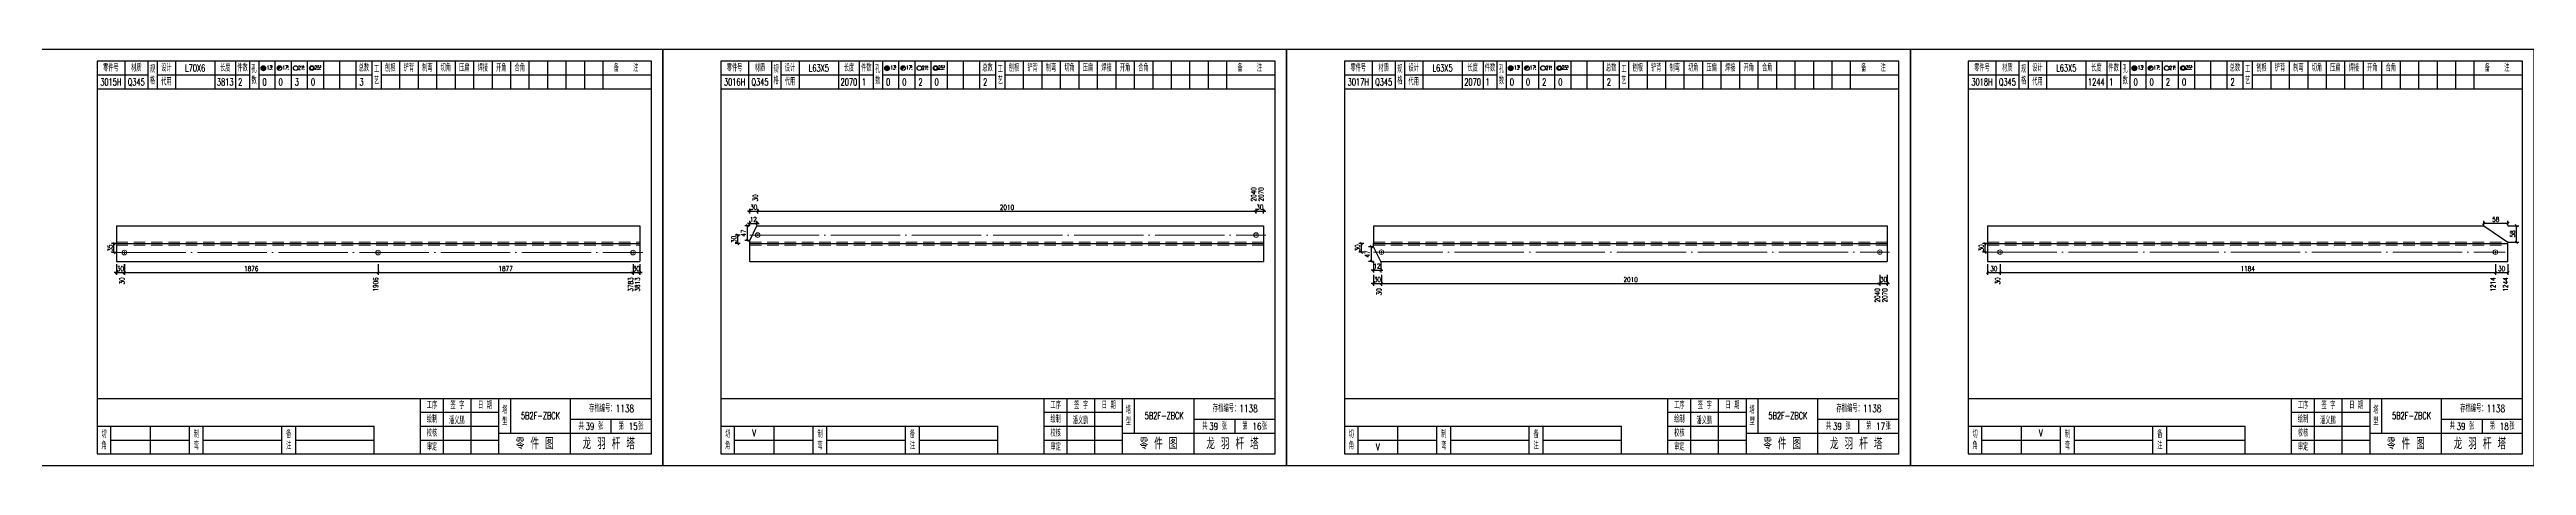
# Model space of a CAD drawing. Header units: millimetres. Extents: x 0 to 30240, y -10896 to -1348.
# Drawn here: x 3784 to 4857, y -8258 to -8078 of the extents above; entities that cross this region are included whole.
import ezdxf
from ezdxf.enums import TextEntityAlignment as Align

# ---------------------------------------------------------------- set-up
doc = ezdxf.new("R2010")
doc.units = ezdxf.units.MM
doc.header["$LTSCALE"] = 20
doc.header["$PDMODE"] = 1
doc.linetypes.add('DASHDOT2X', pattern=[1.75, 1.5, -0.125, 0, -0.125])
doc.linetypes.add('HIDDEN', pattern=[0.375, 0.25, -0.125])
for name, color, linetype, lineweight in [('1', 7, 'Continuous', 25), ('11', 3, 'Continuous', 13), ('2', 1, 'HIDDEN', 13), ('5', 1, 'Continuous', 13), ('7', 2, 'DASHDOT2X', 13)]:
    doc.layers.add(name, color=color, linetype=linetype, lineweight=lineweight)
doc.styles.get("Standard").update_dxf_attribs({"font": 'simplex', "width": 0.7, "bigfont": 'gbhzfs.shx'})
doc.styles.add('SYMBOL_TXT', font='txt.shx', dxfattribs={"width": 0.6})
doc.styles.add('TITLE_TXT', font='simplex.shx', dxfattribs={"width": 0.75, "height": 2.5, "bigfont": 'gbhzfs.shx'})
doc.dimstyles.get("Standard").update_dxf_attribs({"dimtxt": 2.1, "dimasz": 1, "dimexe": 1.05, "dimexo": 0, "dimgap": 0.63, "dimtad": 1, "dimzin": 0, "dimdsep": 46, "dimtxsty": 'standard', "dimblk": 'OBLIQUE', "dimblk1": 'OBLIQUE', "dimblk2": 'OBLIQUE', "dimcen": 0.09, "dimadec": 0, "dimazin": 0, "dimtfac": 1, "dimtdec": 1, "dimtix": 1, "dimtmove": 0, "dimatfit": 3, "dimfxl": 0, "dimtolj": 1, "dimtzin": 0, "dimarcsym": 0})
pattern_1 = [(0, (-3, 0), (0, 0.0125), [])]

# ---------------------------------------------------------------- blocks, each defined once
blk = doc.blocks.new('M12_HOLE')
h = blk.add_hatch()
h.set_pattern_fill('LINE', scale=0.1, style=0)
h.set_pattern_definition(pattern_1)
h.paths.add_polyline_path([(-5, 0, 1), (-1, 0, 1)])
at = {"color": 7}
blk.add_circle((-3, 0), 2, dxfattribs=at)
at = {"color": 7, "attachment_point": 1, "style": 'SYMBOL_TXT'}
for s, insert, char_height, width in [('13\\f??|b0|i0|c0|p54;.', (-0.1, 2.1), 3.5, 5.707), ('5', (3.7, 2.3), 1.8, 2.931)]:
    blk.add_mtext(s, dxfattribs=dict(at, insert=insert, char_height=char_height, width=width))
blk = doc.blocks.new('M16_HOLE')
h = blk.add_hatch()
h.set_pattern_fill('LINE', scale=0.1, style=0)
h.set_pattern_definition(pattern_1)
h.paths.add_polyline_path([(-1.6, 1.4, 0.668179), (-5, 0, 0.198912), (-4.4, -1.4)])
at = {"color": 7}
blk.add_circle((-3, 0), 2, dxfattribs=at)
at = {"color": 7, "attachment_point": 1, "style": 'SYMBOL_TXT'}
for s, insert, char_height, width in [('17.', (-0.4, 2.1), 3.5, 6.316), ('5', (3.6, 2.3), 1.8, 1.822)]:
    blk.add_mtext(s, dxfattribs=dict(at, insert=insert, char_height=char_height, width=width))
blk = doc.blocks.new('M20_HOLE')
at = {"color": 7}
blk.add_circle((-3, 0), 2, dxfattribs=at)
at = {"color": 7, "attachment_point": 1, "style": 'SYMBOL_TXT'}
for s, insert, char_height, width in [('21.', (-0.7, 2), 3.5, 6.074), ('5', (3.3, 2), 1.8, 1.458)]:
    blk.add_mtext(s, dxfattribs=dict(at, insert=insert, char_height=char_height, width=width))
blk = doc.blocks.new('M24_HOLE')
at = {"color": 7}
for radius in [2, 1.5]:
    blk.add_circle((-3, 0), radius, dxfattribs=at)
at = {"color": 7, "attachment_point": 1, "style": 'SYMBOL_TXT'}
for s, insert, char_height, width in [('25.', (-0.7, 2.1), 3.5, 2.429), ('5', (3.9, 2.3), 1.8, 1.944)]:
    blk.add_mtext(s, dxfattribs=dict(at, insert=insert, char_height=char_height, width=width))
blk = doc.blocks.new('JgCard')
for p, q in [((270, 180), (0, 180)), ((0, 180), (0, 0)), ((265, 175), (25, 175)), ((25, 175), (25, 5)), ((37, 175), (37, 163)), ((47, 175), (47, 163)), ((51, 175), (51, 163)), ((59, 175), (59, 163)), ((76, 175), (76, 163)), ((85, 175), (85, 163)), ((91, 175), (91, 163)), ((95, 175), (95, 163)), ((102, 175), (102, 163)), ((109, 175), (109, 163)), ((116, 175), (116, 163)), ((123, 175), (123, 163)), ((130, 175), (130, 163)), ((137, 175), (137, 163)), ((144, 175), (144, 163)), ((148, 175), (148, 163)), ((156, 175), (156, 163)), ((164, 175), (164, 163)), ((172, 175), (172, 163)), ((180, 175), (180, 163)), ((188, 175), (188, 163)), ((196, 175), (196, 163)), ((204, 175), (204, 163)), ((212, 175), (212, 163)), ((220, 175), (220, 163)), ((228, 175), (228, 163)), ((236, 175), (236, 163)), ((244, 175), (244, 163)), ((265, 5), (265, 175)), ((270, 0), (270, 180)), ((25, 169), (47, 169)), ((25, 163), (265, 163)), ((51, 169), (91, 169)), ((95, 169), (144, 169)), ((148, 169), (265, 169)), ((25, 29), (265, 29)), ((165, 5), (165, 29)), ((165, 23), (199, 23)), ((175, 5), (175, 29)), ((187, 5), (187, 29)), ((199, 5), (199, 29)), ((204, 29), (204, 14)), ((230, 5), (230, 29)), ((25, 17), (145, 17)), ((31, 5), (31, 17)), ((31, 11), (65, 11)), ((48, 17), (48, 5)), ((65, 5), (65, 17)), ((71, 5), (71, 17)), ((71, 11), (105, 11)), ((105, 5), (105, 17)), ((111, 5), (111, 17)), ((111, 11), (145, 11)), ((145, 5), (145, 17)), ((165, 17), (199, 17)), ((165, 11), (199, 11)), ((199, 14), (265, 14)), ((230, 20), (265, 20)), ((247.5, 20), (247.5, 14)), ((0, 0), (270, 0)), ((25, 5), (265, 5))]:
    blk.add_line(p, q)
blk.add_lwpolyline([(96, 172, -1), (98, 172, -1)], format="xyb", close=True)
blk.add_point((145, 96))
at = {"xscale": 0.5, "yscale": 0.5, "zscale": 0.5}
for name, p in [('M12_HOLE', (98.5, 172)), ('M16_HOLE', (105.5, 172)), ('M20_HOLE', (112.5, 172)), ('M24_HOLE', (119.5, 172))]:
    blk.add_blockref(name, p, dxfattribs=at)
at = {"style": 'TITLE_TXT', "width": 0.75}
for s, height, p in [('存档编号：1138', 3.08, (238, 23.1)), ('潘义鹏', 3, (177.4, 17.9)), ('龙 羽 杆 塔', 5, (235.2, 7))]:
    blk.add_text(s, height=height, dxfattribs=at).set_placement(p)
at = {"attachment_point": 5, "style": 'TITLE_TXT'}
for s, insert, char_height, width in [('零件号', (31, 172), 3, 15), ('材质', (42, 172), 3, 8), ('设计', (55, 172), 3, 8), ('长度', (80.5, 172), 3, 8), ('件数', (88, 172), 3, 6), ('总数', (140.5, 172), 3, 7), ('工\\P艺', (146, 169), 3, 4), ('刨根', (152, 172), 3, 8), ('铲背', (160, 172), 3, 8), ('制弯', (168, 172), 3, 8), ('切角', (176, 172), 3, 8), ('压扁', (184, 172), 3, 8), ('焊接', (192, 172), 3, 8), ('开角', (200, 172), 3, 8), ('合角', (208, 172), 3, 8), ('备    注', (254, 172), 3, 22), ('规格', (49, 169), 3, 4), ('代用', (55, 166), 3, 8), ('孔数', (93, 169), 3, 4), ('绘制', (170, 20), 3, 10), ('工序', (170, 26), 3, 10), ('签 字', (181, 26), 3, 12), ('日 期', (193, 26), 3, 12), ('塔\\P型', (201.5, 21.5), 3, 5), ('切\\P角', (28, 11), 3, 6), ('制\\P弯', (68, 11), 3, 6), ('备\\P注', (108, 11), 3, 6), ('校核', (170, 14), 3, 10), ('零 件 图', (214.5, 9.5), 5, 31), ('共    张', (238.8, 17), 3, 17.5), ('第    张', (256.2, 17), 3, 17.5), ('审定', (170, 8), 3, 10)]:
    blk.add_mtext(s, dxfattribs=dict(at, insert=insert, char_height=char_height, width=width))
blk = doc.blocks.new('M20')
for p, q in [((-0.5, 0), (0.5, 0)), ((0, -0.5), (0, 0.5))]:
    blk.add_line(p, q)
blk.add_circle((0, 0), 1)
blk = doc.blocks.new('_Oblique')
at = {"color": 0, "linetype": 'ByBlock', "lineweight": -2}
blk.add_line((-0.5, -0.5), (0.5, 0.5), dxfattribs=at)
blk = doc.blocks.new('*D5966')
at = {"layer": '11', "color": 0, "lineweight": -2}
for p, q in [((3813.4, -8170.6), (3813.4, -8175.3)), ((3816.8, -8170.6), (3816.8, -8175.3)), ((3813.4, -8174.3), (3812.4, -8174.3)), ((3813.4, -8174.3), (3816.8, -8174.3)), ((3816.8, -8174.3), (3817.8, -8174.3))]:
    blk.add_line(p, q, dxfattribs=at)
at = {"layer": 'Defpoints', "color": 0}
for p in [(3813.4, -8170.6), (3816.8, -8170.6), (3816.8, -8174.3)]:
    blk.add_point(p, dxfattribs=at)
at = {"layer": '11', "color": 0, "lineweight": -2}
blk.add_blockref('_Oblique', (3813.4, -8174.3), dxfattribs=at)
at = {"layer": '11', "color": 0, "lineweight": -2, "rotation": 180}
blk.add_blockref('_Oblique', (3816.8, -8174.3), dxfattribs=at)
at = {"layer": '11', "color": 0, "insert": (3815.1, -8172.6), "char_height": 2.1, "attachment_point": 5}
blk.add_mtext('\\A1;30', dxfattribs=at)
blk = doc.blocks.new('*D5969')
at = {"layer": '11', "color": 0, "lineweight": -2}
for p, q in [((4037.1, -8170.6), (4037.1, -8175.3)), ((4040, -8170.6), (4040, -8175.3)), ((4037.1, -8174.3), (4036.1, -8174.3)), ((4037.1, -8174.3), (4040, -8174.3)), ((4040, -8174.3), (4041, -8174.3))]:
    blk.add_line(p, q, dxfattribs=at)
at = {"layer": 'Defpoints', "color": 0}
for p in [(4037.1, -8170.6), (4040, -8170.6), (4040, -8174.3)]:
    blk.add_point(p, dxfattribs=at)
at = {"layer": '11', "color": 0, "lineweight": -2}
blk.add_blockref('_Oblique', (4037.1, -8174.3), dxfattribs=at)
at = {"layer": '11', "color": 0, "lineweight": -2, "rotation": 180}
blk.add_blockref('_Oblique', (4040, -8174.3), dxfattribs=at)
at = {"layer": '11', "color": 0, "insert": (4038.5, -8172.6), "char_height": 2.1, "attachment_point": 5}
blk.add_mtext('\\A1;30', dxfattribs=at)
blk = doc.blocks.new('*D5971')
at = {"layer": '11', "color": 0, "lineweight": -2}
for p, q in [((4087.6, -8147.7), (4086.6, -8147.7)), ((4087.6, -8148.8), (4087.6, -8146.7)), ((4087.6, -8147.7), (4091, -8147.7)), ((4091, -8148.8), (4091, -8146.7)), ((4091, -8147.7), (4092, -8147.7))]:
    blk.add_line(p, q, dxfattribs=at)
at = {"layer": 'Defpoints', "color": 0}
for p in [(4087.6, -8148.8), (4091, -8147.7), (4091, -8148.8)]:
    blk.add_point(p, dxfattribs=at)
at = {"layer": '11', "color": 0, "lineweight": -2}
blk.add_blockref('_Oblique', (4087.6, -8147.7), dxfattribs=at)
at = {"layer": '11', "color": 0, "lineweight": -2, "rotation": 180}
blk.add_blockref('_Oblique', (4091, -8147.7), dxfattribs=at)
at = {"layer": '11', "color": 0, "insert": (4089.3, -8146), "char_height": 2.1, "attachment_point": 5}
blk.add_mtext('\\A1;30', dxfattribs=at)
blk = doc.blocks.new('*D5973')
at = {"layer": '11', "color": 0, "lineweight": -2}
for p, q in [((4306.8, -8147.7), (4305.8, -8147.7)), ((4306.8, -8148.8), (4306.8, -8146.7)), ((4306.8, -8147.7), (4310, -8147.7)), ((4310, -8148.8), (4310, -8146.7)), ((4310, -8147.7), (4311, -8147.7))]:
    blk.add_line(p, q, dxfattribs=at)
at = {"layer": 'Defpoints', "color": 0}
for p in [(4306.8, -8148.8), (4310, -8147.7), (4310, -8148.8)]:
    blk.add_point(p, dxfattribs=at)
at = {"layer": '11', "color": 0, "lineweight": -2}
blk.add_blockref('_Oblique', (4306.8, -8147.7), dxfattribs=at)
at = {"layer": '11', "color": 0, "lineweight": -2, "rotation": 180}
blk.add_blockref('_Oblique', (4310, -8147.7), dxfattribs=at)
at = {"layer": '11', "color": 0, "insert": (4308.4, -8146), "char_height": 2.1, "attachment_point": 5}
blk.add_mtext('\\A1;30', dxfattribs=at)
blk = doc.blocks.new('*D5975')
at = {"layer": '11', "color": 0, "lineweight": -2}
for p, q in [((4087.6, -8153), (4086.6, -8153)), ((4087.6, -8154), (4087.6, -8151.9)), ((4087.6, -8153), (4090.7, -8153)), ((4090.7, -8154), (4090.7, -8151.9)), ((4090.7, -8153), (4091.7, -8153))]:
    blk.add_line(p, q, dxfattribs=at)
at = {"layer": 'Defpoints', "color": 0}
for p in [(4087.6, -8154), (4090.7, -8153), (4090.7, -8154)]:
    blk.add_point(p, dxfattribs=at)
at = {"layer": '11', "color": 0, "lineweight": -2}
blk.add_blockref('_Oblique', (4087.6, -8153), dxfattribs=at)
at = {"layer": '11', "color": 0, "lineweight": -2, "rotation": 180}
blk.add_blockref('_Oblique', (4090.7, -8153), dxfattribs=at)
at = {"layer": '11', "color": 0, "insert": (4089.1, -8151.3), "char_height": 2.1, "attachment_point": 5}
blk.add_mtext('\\A1;12', dxfattribs=at)
blk = doc.blocks.new('*D5977')
at = {"layer": '11', "color": 0, "lineweight": -2}
for p, q in [((4357.6, -8179), (4356.6, -8179)), ((4357.6, -8175.3), (4357.6, -8180)), ((4357.6, -8179), (4361, -8179)), ((4361, -8175.3), (4361, -8180)), ((4361, -8179), (4362, -8179))]:
    blk.add_line(p, q, dxfattribs=at)
at = {"layer": 'Defpoints', "color": 0}
for p in [(4357.6, -8175.3), (4361, -8175.3), (4361, -8179)]:
    blk.add_point(p, dxfattribs=at)
at = {"layer": '11', "color": 0, "lineweight": -2}
blk.add_blockref('_Oblique', (4357.6, -8179), dxfattribs=at)
at = {"layer": '11', "color": 0, "lineweight": -2, "rotation": 180}
blk.add_blockref('_Oblique', (4361, -8179), dxfattribs=at)
at = {"layer": '11', "color": 0, "insert": (4359.3, -8177.3), "char_height": 2.1, "attachment_point": 5}
blk.add_mtext('\\A1;30', dxfattribs=at)
blk = doc.blocks.new('*D5979')
at = {"layer": '11', "color": 0, "lineweight": -2}
for p, q in [((4576.8, -8179), (4575.8, -8179)), ((4576.8, -8175.3), (4576.8, -8180)), ((4576.8, -8179), (4580, -8179)), ((4580, -8175.3), (4580, -8180)), ((4580, -8179), (4581, -8179))]:
    blk.add_line(p, q, dxfattribs=at)
at = {"layer": 'Defpoints', "color": 0}
for p in [(4576.8, -8175.3), (4580, -8175.3), (4580, -8179)]:
    blk.add_point(p, dxfattribs=at)
at = {"layer": '11', "color": 0, "lineweight": -2}
blk.add_blockref('_Oblique', (4576.8, -8179), dxfattribs=at)
at = {"layer": '11', "color": 0, "lineweight": -2, "rotation": 180}
blk.add_blockref('_Oblique', (4580, -8179), dxfattribs=at)
at = {"layer": '11', "color": 0, "insert": (4578.4, -8177.3), "char_height": 2.1, "attachment_point": 5}
blk.add_mtext('\\A1;30', dxfattribs=at)
blk = doc.blocks.new('*D5980')
at = {"layer": '11', "color": 0, "lineweight": -2}
for p, q in [((4357.6, -8163.1), (4355.5, -8163.1)), ((4357.6, -8169.5), (4355.5, -8169.5)), ((4356.6, -8163.1), (4356.6, -8169.5))]:
    blk.add_line(p, q, dxfattribs=at)
at = {"layer": 'Defpoints', "color": 0}
for p in [(4356.6, -8169.5), (4357.6, -8163.1), (4357.6, -8169.5)]:
    blk.add_point(p, dxfattribs=at)
at = {"layer": '11', "color": 0, "lineweight": -2}
for p, rotation in [((4356.6, -8163.1), 90), ((4356.6, -8169.5), 270)]:
    blk.add_blockref('_Oblique', p, dxfattribs=dict(at, rotation=rotation))
at = {"layer": '11', "color": 0, "insert": (4354.9, -8166.3), "char_height": 2.1, "attachment_point": 5, "rotation": 90}
blk.add_mtext('\\A1;47', dxfattribs=at)
blk = doc.blocks.new('*D5981')
at = {"layer": '11', "color": 0, "lineweight": -2}
for p, q in [((4357.6, -8169.5), (4357.6, -8174.3)), ((4360.7, -8169.5), (4360.7, -8174.3)), ((4357.6, -8173.2), (4356.6, -8173.2)), ((4357.6, -8173.2), (4360.7, -8173.2)), ((4360.7, -8173.2), (4361.7, -8173.2))]:
    blk.add_line(p, q, dxfattribs=at)
at = {"layer": 'Defpoints', "color": 0}
for p in [(4357.6, -8169.5), (4360.7, -8169.5), (4360.7, -8173.2)]:
    blk.add_point(p, dxfattribs=at)
at = {"layer": '11', "color": 0, "lineweight": -2}
blk.add_blockref('_Oblique', (4357.6, -8173.2), dxfattribs=at)
at = {"layer": '11', "color": 0, "lineweight": -2, "rotation": 180}
blk.add_blockref('_Oblique', (4360.7, -8173.2), dxfattribs=at)
at = {"layer": '11', "color": 0, "insert": (4359.1, -8171.5), "char_height": 2.1, "attachment_point": 5}
blk.add_mtext('\\A1;12', dxfattribs=at)
blk = doc.blocks.new('*D5987')
at = {"layer": '11', "color": 0, "lineweight": -2}
for p, q in [((4838.2, -8154), (4838.2, -8151.9)), ((4848.7, -8153), (4838.2, -8153)), ((4848.7, -8154), (4848.7, -8151.9))]:
    blk.add_line(p, q, dxfattribs=at)
at = {"layer": 'Defpoints', "color": 0}
for p in [(4838.2, -8153), (4838.2, -8154), (4848.7, -8154)]:
    blk.add_point(p, dxfattribs=at)
at = {"layer": '11', "color": 0, "lineweight": -2, "rotation": 180}
blk.add_blockref('_Oblique', (4838.2, -8153), dxfattribs=at)
at = {"layer": '11', "color": 0, "lineweight": -2}
blk.add_blockref('_Oblique', (4848.7, -8153), dxfattribs=at)
at = {"layer": '11', "color": 0, "insert": (4843.4, -8151.3), "char_height": 2.1, "attachment_point": 5}
blk.add_mtext('\\A1;58', dxfattribs=at)

msp = doc.modelspace()

# ---------------------------------------------------------------- linework, layer by layer
at = {"layer": '1'}
for p, q in [((3813.4, -8154.008), (3813.4, -8169.548)), ((3813.4, -8154.008), (4040, -8154.008)), ((4040, -8154.008), (4040, -8169.548)), ((4087.6, -8160.421), (4090.696, -8154.008)), ((4090.696, -8154.008), (4310, -8154.008)), ((4310, -8154.008), (4310, -8169.548)), ((4357.6, -8154.008), (4357.6, -8161.778)), ((4357.6, -8154.008), (4580, -8154.008)), ((4580, -8154.008), (4580, -8169.548)), ((4623.4, -8154.008), (4623.4, -8169.548)), ((4623.4, -8154.008), (4838.196, -8154.008)), ((4838.196, -8154.008), (4848.7, -8161.161)), ((3813.4, -8161.778), (4040, -8161.778)), ((3813.4, -8169.548), (4040, -8169.548)), ((4087.6, -8161.778), (4087.6, -8160.421)), ((4087.6, -8169.548), (4087.6, -8161.778)), ((4087.6, -8161.778), (4310, -8161.778)), ((4087.6, -8169.548), (4310, -8169.548)), ((4357.6, -8163.134), (4357.6, -8161.778)), ((4357.6, -8161.778), (4580, -8161.778)), ((4360.696, -8169.548), (4357.6, -8163.134)), ((4360.696, -8169.548), (4580, -8169.548)), ((4623.4, -8161.778), (4848.7, -8161.778)), ((4623.4, -8169.548), (4848.7, -8169.548)), ((4848.7, -8161.778), (4848.7, -8161.161)), ((4848.7, -8169.548), (4848.7, -8161.778))]:
    msp.add_line(p, q, dxfattribs=at)
at = {"layer": '2'}
for p, q in [((3813.4, -8161.112), (4040, -8161.112)), ((3813.4, -8162.444), (4040, -8162.444)), ((4087.6, -8161.161), (4310, -8161.161)), ((4087.6, -8162.394), (4310, -8162.394)), ((4357.6, -8161.161), (4580, -8161.161)), ((4357.6, -8162.394), (4580, -8162.394)), ((4623.4, -8161.161), (4848.7, -8161.161)), ((4623.4, -8162.394), (4848.7, -8162.394))]:
    msp.add_line(p, q, dxfattribs=at)
at = {"layer": '7'}
for p, q in [((4087.6, -8158.078), (4310.976, -8158.078)), ((3813.4, -8165.663), (4041.26, -8165.663)), ((4357.6, -8165.478), (4580.976, -8165.478)), ((4623.4, -8165.478), (4847.467, -8165.478))]:
    msp.add_line(p, q, dxfattribs=at)

# ---------------------------------------------------------------- block references
at = {"layer": '1'}
for p in [(3780, -8257.778), (4050, -8257.778), (4320, -8257.778), (4590, -8257.778)]:
    msp.add_blockref('JgCard', p, dxfattribs=at)
at = {"layer": '5'}
for p in [(4091.04, -8158.078), (4306.776, -8158.078), (3816.84, -8165.663), (3926.675, -8165.663), (4037.06, -8165.663), (4361.04, -8165.478), (4576.776, -8165.478), (4628.833, -8165.478), (4843.267, -8165.478)]:
    msp.add_blockref('M20', p, dxfattribs=at)

# ---------------------------------------------------------------- texts
at = {"style": 'TITLE_TXT', "width": 0.75}
for s, p in [('39', (4016.472, -8242.328)), ('15', (4035.192, -8242.357)), ('39', (4286.472, -8242.328)), ('16', (4305.192, -8242.357)), ('39', (4556.472, -8242.328)), ('17', (4575.192, -8242.357)), ('39', (4826.472, -8242.328)), ('18', (4845.192, -8242.357))]:
    msp.add_text(s, height=3, dxfattribs=at).set_placement(p)
at = {"layer": '1', "width": 0.7}
for s, p in [('L70X6', (3847.5, -8085.778)), ('L63X5', (4117.5, -8085.778)), ('L63X5', (4387.5, -8085.778)), ('L63X5', (4657.5, -8085.778)), ('3015H', (3811, -8091.778)), ('Q345', (3822, -8091.778)), ('3813', (3860.5, -8091.778)), ('2', (3867, -8091.778)), ('0', (3877.5, -8091.778)), ('0', (3884.5, -8091.778)), ('3', (3891.5, -8091.778)), ('0', (3898.5, -8091.778)), ('3', (3919.5, -8091.778)), ('3016H', (4081, -8091.778)), ('Q345', (4092, -8091.778)), ('2070', (4130.5, -8091.778)), ('1', (4137, -8091.778)), ('0', (4147.5, -8091.778)), ('0', (4154.5, -8091.778)), ('2', (4161.5, -8091.778)), ('0', (4168.5, -8091.778)), ('2', (4189.5, -8091.778)), ('3017H', (4351, -8091.778)), ('Q345', (4362, -8091.778)), ('2070', (4400.5, -8091.778)), ('1', (4407, -8091.778)), ('0', (4417.5, -8091.778)), ('0', (4424.5, -8091.778)), ('2', (4431.5, -8091.778)), ('0', (4438.5, -8091.778)), ('2', (4459.5, -8091.778)), ('3018H', (4621, -8091.778)), ('Q345', (4632, -8091.778)), ('1244', (4670.5, -8091.778)), ('1', (4677, -8091.778)), ('0', (4687.5, -8091.778)), ('0', (4694.5, -8091.778)), ('2', (4701.5, -8091.778)), ('0', (4708.5, -8091.778)), ('2', (4729.5, -8091.778)), ('V', (4089.5, -8243.778)), ('V', (4646.5, -8243.778)), ('V', (4359.5, -8249.778))]:
    msp.add_text(s, height=3, dxfattribs=at).set_placement(p, align=Align.MIDDLE_CENTER)
for s, p in [('30', (4091.038, -8143.508)), ('2040', (4306.777, -8143.508)), ('2070', (4310, -8143.508))]:
    msp.add_text(s, height=2.1, rotation=90, dxfattribs=at).set_placement(p)
for s, p in [('30', (3816.84, -8176.373)), ('1906', (3926.7, -8176.373)), ('3783', (4037.051, -8176.373)), ('3813', (4040, -8176.373)), ('30', (4361.038, -8181.098)), ('2040', (4576.777, -8181.098)), ('2070', (4580, -8181.098)), ('30', (4628.833, -8176.373)), ('1214', (4843.305, -8176.373)), ('1244', (4848.7, -8176.373))]:
    msp.add_text(s, height=2.1, rotation=90, dxfattribs=at).set_placement(p, align=Align.RIGHT)
at = {"layer": '1', "char_height": 3, "width": 26, "attachment_point": 5}
for insert in [(3997, -8236.278), (4267, -8236.278), (4537, -8236.278), (4807, -8236.278)]:
    msp.add_mtext('5B2F-ZBCK', dxfattribs=dict(at, insert=insert))

# ---------------------------------------------------------------- dimensions: what is measured, and where the dimension line sits
at = {"layer": '1'}
for base, p1, p2, text in [((4082.35, -8158.078), (4083.35, -8161.778), (4083.35, -8158.078), '30'), ((3812.35, -8161.778), (3813.35, -8165.663), (3813.35, -8161.778), '35'), ((4352.35, -8161.778), (4353.35, -8165.478), (4353.35, -8161.778), '30'), ((4622.35, -8161.778), (4623.35, -8165.478), (4623.35, -8161.778), '30')]:
    msp.add_linear_dim(base=base, p1=p1, p2=p2, angle=90, text=text, dimstyle='standard', dxfattribs=at).render()
at = {"layer": '11'}
for base, p1, p2, text, picture, middle in [((4091.04, -8147.708), (4087.6, -8148.758), (4091.04, -8148.758), '30', '*D5971', (4089.32, -8146.028)), ((4310, -8147.708), (4306.776, -8148.758), (4310, -8148.758), '30', '*D5973', (4308.388, -8146.028)), ((4090.696, -8152.958), (4087.6, -8154.008), (4090.696, -8154.008), '12', '*D5975', (4089.148, -8151.278)), ((4838.196, -8152.958), (4848.7, -8154.008), (4838.196, -8154.008), '58', '*D5987', (4843.448, -8151.278)), ((3816.84, -8174.273), (3813.4, -8170.598), (3816.84, -8170.598), '30', '*D5966', (3815.12, -8172.593)), ((4040, -8174.273), (4037.06, -8170.598), (4040, -8170.598), '30', '*D5969', (4038.53, -8172.593)), ((4360.696, -8173.223), (4357.6, -8169.548), (4360.696, -8169.548), '12', '*D5981', (4359.148, -8171.543)), ((4361.04, -8178.998), (4357.6, -8175.323), (4361.04, -8175.323), '30', '*D5977', (4359.32, -8177.318)), ((4580, -8178.998), (4576.776, -8175.323), (4580, -8175.323), '30', '*D5979', (4578.388, -8177.318))]:
    dim = msp.add_linear_dim(base=base, p1=p1, p2=p2, text=text, dimstyle='standard', dxfattribs=at)
    dim.commit()
    dim.dimension.update_dxf_attribs({"geometry": picture, "text_midpoint": middle})
for base, p1, p2, text in [((4306.776, -8147.708), (4091.04, -8148.758), (4306.776, -8148.758), '2010'), ((3926.675, -8174.273), (3816.84, -8170.598), (3926.675, -8170.598), '1876'), ((4037.06, -8174.273), (3926.675, -8170.598), (4037.06, -8170.598), '1877'), ((4628.833, -8174.273), (4623.4, -8170.598), (4628.833, -8170.598), '30'), ((4843.267, -8174.273), (4628.833, -8170.598), (4843.267, -8170.598), '1184'), ((4848.7, -8174.273), (4843.267, -8170.598), (4848.7, -8170.598), '30'), ((4576.776, -8178.998), (4361.04, -8175.323), (4576.776, -8175.323), '2010')]:
    msp.add_linear_dim(base=base, p1=p1, p2=p2, text=text, dimstyle='standard', dxfattribs=at).render()
for base, p1, p2, text in [((4086.55, -8154.008), (4087.6, -8160.421), (4087.6, -8154.008), '47'), ((4852.375, -8154.008), (4848.7, -8161.161), (4848.7, -8154.008), '58')]:
    msp.add_linear_dim(base=base, p1=p1, p2=p2, angle=90, text=text, dimstyle='standard', dxfattribs=at).render()
dim = msp.add_linear_dim(base=(4356.55, -8169.548), p1=(4357.6, -8163.134), p2=(4357.6, -8169.548), angle=90, text='47', dimstyle='standard', dxfattribs=at)
dim.commit()
dim.dimension.update_dxf_attribs({"geometry": '*D5980', "text_midpoint": (4354.87, -8166.341)})

doc.saveas('drawing.dxf')
